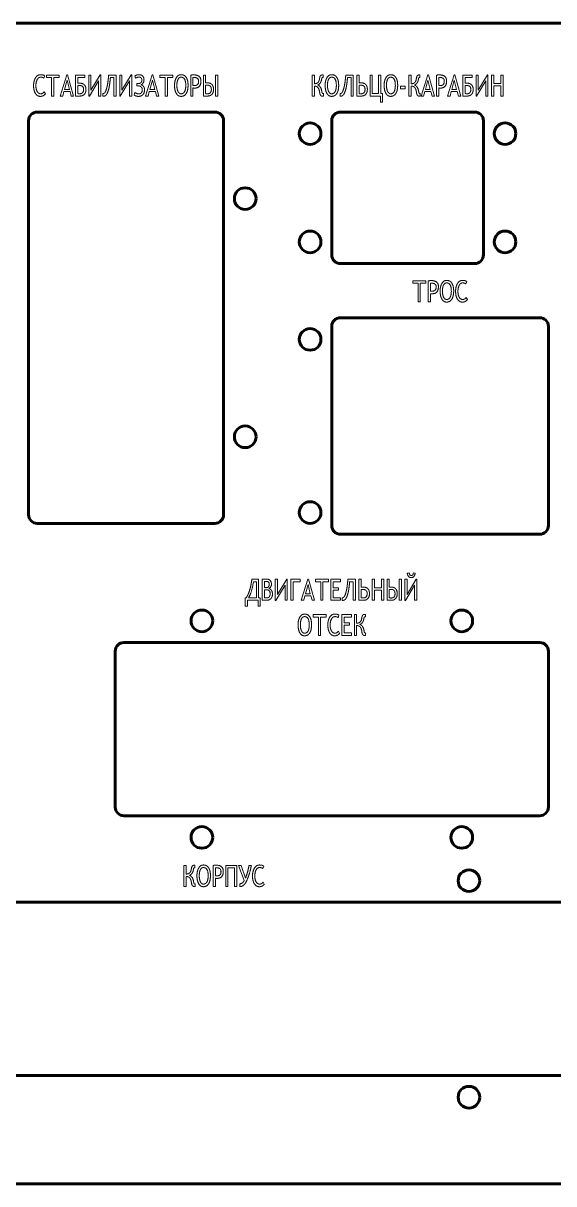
# Model space of a CAD drawing. Header units: millimetres. Extents: x 7 to 590, y 9 to 277.
# Drawn here: x 197.9 to 320.4, y 9.1 to 277.1 of the extents above; entities that cross this region are included whole.
import ezdxf

# ---------------------------------------------------------------- set-up
doc = ezdxf.new("R2010")
doc.units = ezdxf.units.MM
doc.linetypes.add('K5LT32768', pattern=[0])
doc.linetypes.add('K5LT_THIN', pattern=[0])
doc.layers.add('Системный слой', color=7, linetype='Continuous')

msp = doc.modelspace()

# ---------------------------------------------------------------- linework, layer by layer
at = {"layer": 'Системный слой', "color": 150, "linetype": 'K5LT32768', "lineweight": 60, "true_color": 0x0080ff}
for p, q in [((477.39, 277.13), (10.99, 277.13)), ((199.19, 254.63), (199.19, 163.63)), ((242.19, 256.63), (201.19, 256.63)), ((244.19, 163.63), (244.19, 254.63)), ((269.19, 254.63), (269.19, 223.63)), ((302.19, 256.63), (271.19, 256.63)), ((304.19, 223.63), (304.19, 254.63)), ((271.19, 221.63), (302.19, 221.63)), ((317.19, 209.13), (271.19, 209.13)), ((269.19, 207.13), (269.19, 161.13)), ((319.19, 161.13), (319.19, 207.13)), ((201.19, 161.63), (242.19, 161.63)), ((271.19, 159.13), (317.19, 159.13)), ((317.19, 134.13), (221.19, 134.13)), ((219.19, 132.13), (219.19, 96.13)), ((319.19, 96.13), (319.19, 132.13)), ((221.19, 94.13), (317.19, 94.13)), ((472.19, 74.13), (16.19, 74.13)), ((16.19, 34.13), (472.19, 34.13)), ((10.99, 9.13), (477.39, 9.13))]:
    msp.add_line(p, q, dxfattribs=at)
at = {"layer": 'Системный слой', "color": 7, "linetype": 'K5LT_THIN', "lineweight": 18}
for p, q in [((202.74, 264.42), (202.91, 264.99)), ((206.27, 265.16), (203.32, 265.16)), ((203.32, 265.16), (203.32, 264.57)), ((203.32, 264.57), (204.51, 264.57)), ((204.51, 264.57), (204.51, 260.32)), ((205.02, 264.57), (206.27, 264.57)), ((205.02, 260.32), (205.02, 264.57)), ((206.27, 264.57), (206.27, 265.16)), ((208.02, 265.23), (206.5, 260.32)), ((208.07, 263.97), (207.49, 261.83)), ((208.16, 265.23), (208.02, 265.23)), ((208.6, 261.83), (208.07, 263.97)), ((209.57, 260.32), (208.16, 265.23)), ((212.16, 265.16), (210.04, 265.16)), ((210.04, 265.16), (210.04, 260.32)), ((210.55, 263.25), (210.55, 264.59)), ((210.55, 264.59), (212.16, 264.59)), ((210.55, 262.71), (210.55, 260.88)), ((212.16, 264.59), (212.16, 265.16)), ((213.08, 265.16), (213.08, 260.25)), ((213.59, 265.16), (213.08, 265.16)), ((213.22, 260.25), (215.33, 263.8)), ((215.71, 265.23), (213.59, 261.69)), ((213.59, 261.69), (213.59, 265.16)), ((215.33, 263.8), (215.33, 260.32)), ((215.84, 265.23), (215.71, 265.23)), ((215.84, 260.32), (215.84, 265.23)), ((219.41, 265.16), (217.68, 265.16)), ((218.07, 264.58), (218.9, 264.58)), ((218.9, 264.58), (218.9, 260.32)), ((219.41, 260.32), (219.41, 265.16)), ((220.22, 265.16), (220.22, 260.25)), ((220.74, 265.16), (220.22, 265.16)), ((220.36, 260.25), (222.47, 263.8)), ((222.85, 265.23), (220.74, 261.69)), ((220.74, 261.69), (220.74, 265.16)), ((222.47, 263.8), (222.47, 260.32)), ((222.99, 265.23), (222.85, 265.23)), ((222.99, 260.32), (222.99, 265.23)), ((223.68, 264.95), (223.84, 264.41)), ((224.18, 263.2), (224.18, 262.65)), ((227.73, 265.23), (226.21, 260.32)), ((227.78, 263.97), (227.2, 261.83)), ((227.87, 265.23), (227.73, 265.23)), ((228.31, 261.83), (227.78, 263.97)), ((229.29, 260.32), (227.87, 265.23)), ((232.47, 265.16), (229.51, 265.16)), ((229.51, 265.16), (229.51, 264.57)), ((229.51, 264.57), (230.7, 264.57)), ((230.7, 264.57), (230.7, 260.32)), ((231.22, 260.32), (231.22, 264.57)), ((231.22, 264.57), (232.47, 264.57)), ((232.47, 264.57), (232.47, 265.16)), ((236.63, 265.16), (236.63, 260.32)), ((237.14, 264.57), (237.14, 262.78)), ((237.14, 262.78), (237.48, 262.74)), ((240.04, 265.16), (239.54, 265.16)), ((239.54, 265.16), (239.54, 260.32)), ((240.04, 263.33), (240.04, 265.16)), ((240.04, 262.79), (240.04, 260.88)), ((242.37, 265.16), (242.37, 260.32)), ((242.88, 265.16), (242.37, 265.16)), ((242.88, 260.32), (242.88, 265.16)), ((265.17, 265.16), (264.65, 265.16)), ((264.65, 265.16), (264.65, 260.32)), ((265.17, 263.16), (265.17, 265.16)), ((265.21, 263.16), (265.17, 263.16)), ((267.19, 264.61), (267.19, 265.18)), ((274.16, 265.16), (272.42, 265.16)), ((272.81, 264.58), (273.65, 264.58)), ((273.65, 264.58), (273.65, 260.32)), ((274.16, 260.32), (274.16, 265.16)), ((274.97, 265.16), (274.97, 260.32)), ((275.48, 265.16), (274.97, 265.16)), ((275.48, 263.32), (275.48, 265.16)), ((275.48, 262.78), (275.48, 260.88)), ((278.01, 265.16), (278.01, 260.32)), ((278.53, 265.16), (278.01, 265.16)), ((278.53, 260.91), (278.53, 265.16)), ((280.01, 265.16), (280.01, 260.91)), ((280.52, 265.16), (280.01, 265.16)), ((280.52, 260.91), (280.52, 265.16)), ((287.52, 265.16), (287.01, 265.16)), ((287.01, 265.16), (287.01, 260.32)), ((287.52, 263.16), (287.52, 265.16)), ((287.57, 263.16), (287.52, 263.16)), ((289.55, 264.61), (289.55, 265.18)), ((291.34, 265.23), (289.82, 260.32)), ((291.39, 263.97), (290.81, 261.83)), ((291.48, 265.23), (291.34, 265.23)), ((291.92, 261.83), (291.39, 263.97)), ((292.9, 260.32), (291.48, 265.23)), ((293.36, 265.16), (293.36, 260.32)), ((293.87, 264.57), (293.87, 262.78)), ((293.87, 262.78), (294.21, 262.74)), ((297.43, 265.23), (295.91, 260.32)), ((297.48, 263.97), (296.89, 261.83)), ((297.57, 265.23), (297.43, 265.23)), ((298.01, 261.83), (297.48, 263.97)), ((298.98, 260.32), (297.57, 265.23)), ((299.45, 265.16), (299.45, 260.32)), ((301.57, 265.16), (299.45, 265.16)), ((299.96, 263.25), (299.96, 264.59)), ((299.96, 264.59), (301.57, 264.59)), ((299.96, 262.71), (299.96, 260.88)), ((301.57, 264.59), (301.57, 265.16)), ((303, 265.16), (302.49, 265.16)), ((302.49, 265.16), (302.49, 260.25)), ((302.62, 260.25), (304.73, 263.8)), ((305.11, 265.23), (303, 261.69)), ((303, 261.69), (303, 265.16)), ((304.73, 263.8), (304.73, 260.32)), ((305.25, 265.23), (305.11, 265.23)), ((305.25, 260.32), (305.25, 265.23)), ((306.06, 265.16), (306.06, 260.32)), ((306.57, 265.16), (306.06, 265.16)), ((306.57, 263.23), (306.57, 265.16)), ((308.21, 263.23), (306.57, 263.23)), ((306.57, 262.67), (308.21, 262.67)), ((306.57, 260.32), (306.57, 262.67)), ((308.21, 265.16), (308.21, 263.23)), ((308.73, 265.16), (308.21, 265.16)), ((308.21, 262.67), (308.21, 260.32)), ((308.73, 260.32), (308.73, 265.16)), ((203.06, 260.81), (202.78, 261.32)), ((204.51, 260.32), (205.02, 260.32)), ((206.5, 260.32), (207.07, 260.32)), ((207.07, 260.32), (207.35, 261.34)), ((207.35, 261.34), (208.75, 261.34)), ((207.49, 261.83), (208.6, 261.83)), ((208.75, 261.34), (209, 260.32)), ((209, 260.32), (209.57, 260.32)), ((210.04, 260.32), (211.09, 260.32)), ((213.08, 260.25), (213.22, 260.25)), ((215.33, 260.32), (215.84, 260.32)), ((216.35, 260.9), (216.35, 260.27)), ((218.9, 260.32), (219.41, 260.32)), ((220.22, 260.25), (220.36, 260.25)), ((222.47, 260.32), (222.99, 260.32)), ((223.74, 261.16), (223.55, 260.56)), ((226.21, 260.32), (226.78, 260.32)), ((226.78, 260.32), (227.06, 261.34)), ((227.06, 261.34), (228.46, 261.34)), ((227.2, 261.83), (228.31, 261.83)), ((228.46, 261.34), (228.71, 260.32)), ((228.71, 260.32), (229.29, 260.32)), ((230.7, 260.32), (231.22, 260.32)), ((236.63, 260.32), (237.14, 260.32)), ((237.14, 260.32), (237.14, 262.18)), ((239.54, 260.32), (240.57, 260.32)), ((242.37, 260.32), (242.88, 260.32)), ((264.65, 260.32), (265.17, 260.32)), ((265.17, 262.6), (265.19, 262.6)), ((265.17, 260.32), (265.17, 262.6)), ((267.24, 260.3), (267.24, 260.89)), ((271.1, 260.9), (271.1, 260.27)), ((273.65, 260.32), (274.16, 260.32)), ((274.97, 260.32), (276.06, 260.32)), ((278.01, 260.32), (280.47, 260.32)), ((280.01, 260.91), (278.53, 260.91)), ((280.47, 260.32), (280.47, 258.93)), ((280.93, 260.91), (280.52, 260.91)), ((280.93, 258.93), (280.93, 260.91)), ((285.05, 262.57), (285.05, 261.99)), ((286.15, 262.57), (285.05, 262.57)), ((285.05, 261.99), (286.15, 261.99)), ((286.15, 261.99), (286.15, 262.57)), ((287.01, 260.32), (287.52, 260.32)), ((287.52, 262.6), (287.54, 262.6)), ((287.52, 260.32), (287.52, 262.6)), ((289.6, 260.3), (289.6, 260.89)), ((289.82, 260.32), (290.39, 260.32)), ((290.39, 260.32), (290.67, 261.34)), ((290.67, 261.34), (292.07, 261.34)), ((290.81, 261.83), (291.92, 261.83)), ((292.07, 261.34), (292.33, 260.32)), ((292.33, 260.32), (292.9, 260.32)), ((293.36, 260.32), (293.87, 260.32)), ((293.87, 260.32), (293.87, 262.18)), ((295.91, 260.32), (296.48, 260.32)), ((296.48, 260.32), (296.76, 261.34)), ((296.76, 261.34), (298.15, 261.34)), ((296.89, 261.83), (298.01, 261.83)), ((298.15, 261.34), (298.41, 260.32)), ((298.41, 260.32), (298.98, 260.32)), ((299.45, 260.32), (300.5, 260.32)), ((302.49, 260.25), (302.62, 260.25)), ((304.73, 260.32), (305.25, 260.32)), ((306.06, 260.32), (306.57, 260.32)), ((308.21, 260.32), (308.73, 260.32)), ((280.47, 258.93), (280.93, 258.93)), ((287.92, 217.66), (287.92, 217.07)), ((290.88, 217.66), (287.92, 217.66)), ((290.88, 217.07), (290.88, 217.66)), ((291.47, 217.66), (291.47, 212.82)), ((300.17, 216.92), (300.35, 217.49)), ((287.92, 217.07), (289.11, 217.07)), ((289.11, 217.07), (289.11, 212.82)), ((289.63, 217.07), (290.88, 217.07)), ((289.63, 212.82), (289.63, 217.07)), ((291.98, 217.07), (291.98, 215.28)), ((291.98, 215.28), (292.32, 215.24)), ((291.98, 212.82), (291.98, 214.68)), ((289.11, 212.82), (289.63, 212.82)), ((291.47, 212.82), (291.98, 212.82)), ((300.5, 213.31), (300.22, 213.82)), ((287.04, 150.25), (286.61, 150.12)), ((288.44, 150.12), (288.03, 150.25)), ((252.26, 148.72), (250.75, 148.72)), ((251.77, 148.17), (251.1, 148.17)), ((251.77, 144.44), (251.77, 148.17)), ((252.26, 144.44), (252.26, 148.72)), ((253.11, 148.72), (253.11, 143.88)), ((253.62, 148.2), (253.62, 146.81)), ((256.66, 148.72), (256.15, 148.72)), ((256.15, 148.72), (256.15, 143.81)), ((258.77, 148.79), (256.66, 145.25)), ((256.66, 145.25), (256.66, 148.72)), ((258.91, 148.79), (258.77, 148.79)), ((258.91, 143.88), (258.91, 148.79)), ((259.72, 148.72), (259.72, 143.88)), ((261.91, 148.72), (259.72, 148.72)), ((260.24, 143.88), (260.24, 148.13)), ((260.24, 148.13), (261.91, 148.13)), ((261.91, 148.13), (261.91, 148.72)), ((263.66, 148.79), (262.14, 143.88)), ((263.71, 147.53), (263.12, 145.39)), ((263.79, 148.79), (263.66, 148.79)), ((264.23, 145.39), (263.71, 147.53)), ((265.21, 143.88), (263.79, 148.79)), ((265.44, 148.72), (265.44, 148.13)), ((268.39, 148.72), (265.44, 148.72)), ((265.44, 148.13), (266.63, 148.13)), ((266.63, 148.13), (266.63, 143.88)), ((267.14, 148.13), (268.39, 148.13)), ((267.14, 143.88), (267.14, 148.13)), ((268.39, 148.13), (268.39, 148.72)), ((268.98, 148.72), (268.98, 143.88)), ((271.22, 148.72), (268.98, 148.72)), ((269.49, 148.13), (271.22, 148.13)), ((269.49, 146.79), (269.49, 148.13)), ((271.22, 148.13), (271.22, 148.72)), ((274.65, 148.72), (272.91, 148.72)), ((273.31, 148.14), (274.14, 148.14)), ((274.14, 148.14), (274.14, 143.88)), ((274.65, 143.88), (274.65, 148.72)), ((275.98, 148.72), (275.46, 148.72)), ((275.46, 148.72), (275.46, 143.88)), ((275.98, 146.88), (275.98, 148.72)), ((278.51, 148.72), (278.51, 143.88)), ((279.02, 148.72), (278.51, 148.72)), ((279.02, 146.79), (279.02, 148.72)), ((280.66, 148.72), (280.66, 146.79)), ((281.17, 148.72), (280.66, 148.72)), ((281.17, 143.88), (281.17, 148.72)), ((281.95, 148.72), (281.95, 143.88)), ((282.45, 148.72), (281.95, 148.72)), ((282.45, 146.89), (282.45, 148.72)), ((285.28, 148.72), (284.78, 148.72)), ((284.78, 148.72), (284.78, 143.88)), ((285.28, 143.88), (285.28, 148.72)), ((286.56, 148.72), (286.05, 148.72)), ((286.05, 148.72), (286.05, 143.81)), ((288.67, 148.79), (286.56, 145.25)), ((286.56, 145.25), (286.56, 148.72)), ((288.81, 148.79), (288.67, 148.79)), ((288.81, 143.88), (288.81, 148.79)), ((253.62, 146.29), (253.62, 144.44)), ((256.28, 143.81), (258.39, 147.36)), ((258.39, 147.36), (258.39, 143.88)), ((262.71, 143.88), (262.99, 144.9)), ((262.99, 144.9), (264.38, 144.9)), ((263.12, 145.39), (264.23, 145.39)), ((264.38, 144.9), (264.64, 143.88)), ((270.73, 146.79), (269.49, 146.79)), ((269.49, 144.48), (269.49, 146.23)), ((269.49, 146.23), (270.73, 146.23)), ((270.73, 146.23), (270.73, 146.79)), ((275.98, 146.34), (275.98, 144.44)), ((280.66, 146.79), (279.02, 146.79)), ((279.02, 146.23), (280.66, 146.23)), ((279.02, 143.88), (279.02, 146.23)), ((280.66, 146.23), (280.66, 143.88)), ((282.44, 146.35), (282.44, 144.44)), ((286.18, 143.81), (288.29, 147.36)), ((288.29, 147.36), (288.29, 143.88)), ((249.44, 144.44), (249.22, 144.44)), ((249.22, 144.44), (249.22, 142.49)), ((249.22, 142.49), (249.69, 142.49)), ((249.69, 142.49), (249.69, 143.88)), ((249.69, 143.88), (252.2, 143.88)), ((249.98, 144.44), (251.77, 144.44)), ((252.2, 143.88), (252.2, 142.49)), ((252.2, 142.49), (252.66, 142.49)), ((252.66, 144.44), (252.26, 144.44)), ((252.66, 142.49), (252.66, 144.44)), ((253.11, 143.88), (254.18, 143.88)), ((256.15, 143.81), (256.28, 143.81)), ((258.39, 143.88), (258.91, 143.88)), ((259.72, 143.88), (260.24, 143.88)), ((262.14, 143.88), (262.71, 143.88)), ((264.64, 143.88), (265.21, 143.88)), ((266.63, 143.88), (267.14, 143.88)), ((268.98, 143.88), (271.2, 143.88)), ((271.2, 144.48), (269.49, 144.48)), ((271.2, 143.88), (271.2, 144.48)), ((271.59, 144.46), (271.59, 143.83)), ((274.14, 143.88), (274.65, 143.88)), ((275.46, 143.88), (276.55, 143.88)), ((278.51, 143.88), (279.02, 143.88)), ((280.66, 143.88), (281.17, 143.88)), ((281.95, 143.88), (282.98, 143.88)), ((284.78, 143.88), (285.28, 143.88)), ((286.05, 143.81), (286.18, 143.81)), ((288.29, 143.88), (288.81, 143.88)), ((264.91, 140.6), (264.91, 140.01)), ((267.86, 140.6), (264.91, 140.6)), ((264.91, 140.01), (266.1, 140.01)), ((266.1, 140.01), (266.1, 135.76)), ((266.61, 135.76), (266.61, 140.01)), ((266.61, 140.01), (267.86, 140.01)), ((267.86, 140.01), (267.86, 140.6)), ((270.68, 139.86), (270.85, 140.43)), ((271.49, 140.6), (271.49, 135.76)), ((273.74, 140.6), (271.49, 140.6)), ((272.01, 140.01), (273.74, 140.01)), ((272.01, 138.67), (272.01, 140.01)), ((273.74, 140.01), (273.74, 140.6)), ((274.92, 140.6), (274.41, 140.6)), ((274.41, 140.6), (274.41, 135.76)), ((274.92, 138.6), (274.92, 140.6)), ((276.94, 140.05), (276.94, 140.62)), ((271, 136.25), (270.72, 136.76)), ((273.25, 138.67), (272.01, 138.67)), ((272.01, 138.11), (273.25, 138.11)), ((272.01, 136.36), (272.01, 138.11)), ((273.25, 138.11), (273.25, 138.67)), ((274.97, 138.6), (274.92, 138.6)), ((274.92, 138.04), (274.94, 138.04)), ((274.92, 135.76), (274.92, 138.04)), ((266.1, 135.76), (266.61, 135.76)), ((271.49, 135.76), (273.71, 135.76)), ((273.71, 136.36), (272.01, 136.36)), ((273.71, 135.76), (273.71, 136.36)), ((274.41, 135.76), (274.92, 135.76)), ((277, 135.74), (277, 136.33)), ((235.56, 82.66), (235.05, 82.66)), ((235.05, 82.66), (235.05, 77.82)), ((235.56, 80.66), (235.56, 82.66)), ((235.61, 80.66), (235.56, 80.66)), ((237.59, 82.11), (237.59, 82.68)), ((241.8, 82.66), (241.8, 77.82)), ((242.31, 82.07), (242.31, 80.28)), ((247.27, 82.66), (244.71, 82.66)), ((244.71, 82.66), (244.71, 77.82)), ((245.22, 77.82), (245.22, 82.07)), ((245.22, 82.07), (246.76, 82.07)), ((246.76, 82.07), (246.76, 77.82)), ((247.27, 77.82), (247.27, 82.66)), ((248.25, 82.66), (247.67, 82.66)), ((247.67, 82.66), (248.95, 79.18)), ((249.27, 79.71), (248.25, 82.66)), ((250.63, 82.66), (250.07, 82.66)), ((253.28, 81.92), (253.46, 82.49)), ((235.05, 77.82), (235.56, 77.82)), ((235.56, 80.1), (235.58, 80.1)), ((235.56, 77.82), (235.56, 80.1)), ((237.64, 77.8), (237.64, 78.39)), ((241.8, 77.82), (242.31, 77.82)), ((242.31, 80.28), (242.65, 80.24)), ((242.31, 77.82), (242.31, 79.68)), ((244.71, 77.82), (245.22, 77.82)), ((246.76, 77.82), (247.27, 77.82)), ((247.97, 78.42), (247.97, 77.77)), ((253.61, 78.31), (253.32, 78.82))]:
    msp.add_line(p, q, dxfattribs=at)
at = {"layer": 'Системный слой', "color": 150, "linetype": 'K5LT32768', "lineweight": 60, "true_color": 0x0080ff}
for centre in [(264.19, 251.63), (309.19, 251.63), (249.19, 236.63), (264.19, 226.63), (309.19, 226.63), (264.19, 204.13), (249.19, 181.63), (264.19, 164.13), (239.19, 139.13), (299.19, 139.13), (239.19, 89.13), (299.19, 89.13), (300.86, 79.13), (300.86, 29.13)]:
    msp.add_circle(centre, 2.5, dxfattribs=at)
for centre, start, end in [((201.19, 254.63), 90, 180), ((242.19, 254.63), 0, 90), ((271.19, 254.63), 90, 180), ((302.19, 254.63), 0, 90), ((271.19, 223.63), 180, 270), ((302.19, 223.63), 270, 0), ((271.19, 207.13), 90, 180), ((317.19, 207.13), 0, 90), ((201.19, 163.63), 180, 270), ((242.19, 163.63), 270, 0), ((271.19, 161.13), 180, 270), ((317.19, 161.13), 270, 0), ((221.19, 132.13), 90, 180), ((317.19, 132.13), 0, 90), ((221.19, 96.13), 180, 270), ((317.19, 96.13), 270, 0)]:
    msp.add_arc(centre, 2, start, end, dxfattribs=at)
at = {"layer": 'Системный слой', "color": 7, "linetype": 'K5LT_THIN', "lineweight": 18}
for points in [[(200.78, 264.52), (200.33, 263.78), (200.33, 262.73)], [(200.33, 262.73), (200.33, 261.62), (200.75, 260.93)], [(201.95, 265.25), (201.22, 265.25), (200.78, 264.52)], [(200.87, 262.69), (200.87, 263.52), (201.16, 264.09)], [(201.17, 261.37), (200.87, 261.9), (200.87, 262.69)], [(201.16, 264.09), (201.45, 264.66), (201.97, 264.66)], [(202.91, 264.99), (202.55, 265.25), (201.95, 265.25)], [(201.97, 264.66), (202.49, 264.66), (202.74, 264.42)], [(211.04, 263.28), (210.84, 263.28), (210.55, 263.25)], [(211.01, 262.74), (210.78, 262.74), (210.55, 262.71)], [(211.88, 261.84), (211.88, 262.74), (211.01, 262.74)], [(212.06, 262.9), (211.7, 263.28), (211.04, 263.28)], [(212.42, 261.82), (212.42, 262.53), (212.06, 262.9)], [(217.49, 263.52), (217.39, 262.77), (217.22, 262.17)], [(217.68, 265.16), (217.59, 264.27), (217.49, 263.52)], [(217.54, 261.46), (217.74, 262.01), (217.86, 262.82)], [(217.86, 262.82), (217.99, 263.63), (218.07, 264.58)], [(224.69, 265.25), (224.15, 265.25), (223.68, 264.95)], [(223.84, 264.41), (224.28, 264.71), (224.67, 264.71)], [(224.55, 263.19), (224.39, 263.19), (224.18, 263.2)], [(224.18, 262.65), (224.37, 262.67), (224.5, 262.67)], [(224.5, 262.67), (224.94, 262.67), (225.18, 262.41)], [(225.13, 263.41), (224.91, 263.19), (224.55, 263.19)], [(224.67, 264.71), (224.97, 264.71), (225.15, 264.52)], [(225.53, 264.93), (225.23, 265.25), (224.69, 265.25)], [(225.34, 264.01), (225.34, 263.63), (225.13, 263.41)], [(225.15, 264.52), (225.34, 264.34), (225.34, 264.01)], [(225.18, 262.94), (225.47, 263.06), (225.65, 263.36)], [(225.75, 262.5), (225.55, 262.81), (225.18, 262.94)], [(225.83, 264), (225.83, 264.6), (225.53, 264.93)], [(225.65, 263.36), (225.83, 263.66), (225.83, 264)], [(233.29, 264.55), (232.88, 263.84), (232.88, 262.78)], [(232.88, 262.78), (232.88, 261.67), (233.27, 260.95)], [(234.39, 265.25), (233.7, 265.25), (233.29, 264.55)], [(233.67, 264.17), (233.42, 263.67), (233.42, 262.78)], [(233.42, 262.78), (233.42, 261.94), (233.67, 261.39)], [(234.39, 264.66), (233.92, 264.66), (233.67, 264.17)], [(235.59, 264.59), (235.18, 265.25), (234.39, 265.25)], [(235.47, 262.78), (235.47, 264.66), (234.39, 264.66)], [(235.19, 261.34), (235.47, 261.85), (235.47, 262.78)], [(236, 262.78), (236, 263.94), (235.59, 264.59)], [(235.59, 260.92), (236, 261.6), (236, 262.78)], [(237.33, 265.2), (237.11, 265.2), (236.63, 265.16)], [(237.42, 264.6), (237.29, 264.6), (237.14, 264.57)], [(238.97, 263.79), (238.97, 265.2), (237.33, 265.2)], [(238.44, 263.71), (238.44, 264.6), (237.42, 264.6)], [(237.48, 262.74), (238.44, 262.74), (238.44, 263.71)], [(237.52, 262.16), (238.97, 262.16), (238.97, 263.79)], [(240.52, 263.36), (240.32, 263.36), (240.04, 263.33)], [(240.5, 262.83), (240.26, 262.83), (240.04, 262.79)], [(241.15, 262.58), (240.92, 262.83), (240.5, 262.83)], [(241.53, 262.97), (241.17, 263.36), (240.52, 263.36)], [(241.89, 261.86), (241.89, 262.58), (241.53, 262.97)], [(265.98, 263.44), (265.69, 263.16), (265.21, 263.16)], [(265.94, 262.88), (266.3, 263.01), (266.53, 263.35)], [(266.88, 261.39), (266.72, 262.53), (265.94, 262.88)], [(266.35, 264.28), (266.28, 263.73), (265.98, 263.44)], [(266.56, 264.98), (266.41, 264.76), (266.35, 264.28)], [(266.53, 263.35), (266.76, 263.69), (266.83, 264.15)], [(267.01, 265.19), (266.7, 265.19), (266.56, 264.98)], [(266.83, 264.15), (266.88, 264.44), (266.93, 264.53)], [(266.93, 264.53), (266.99, 264.61), (267.08, 264.61)], [(267.19, 265.18), (267.11, 265.19), (267.01, 265.19)], [(267.08, 264.61), (267.17, 264.61), (267.19, 264.61)], [(268.06, 264.55), (267.65, 263.84), (267.65, 262.78)], [(267.65, 262.78), (267.65, 261.67), (268.05, 260.95)], [(269.16, 265.25), (268.47, 265.25), (268.06, 264.55)], [(268.44, 264.17), (268.19, 263.67), (268.19, 262.78)], [(268.19, 262.78), (268.19, 261.94), (268.44, 261.39)], [(269.16, 264.66), (268.69, 264.66), (268.44, 264.17)], [(270.36, 264.59), (269.95, 265.25), (269.16, 265.25)], [(270.24, 262.78), (270.24, 264.66), (269.16, 264.66)], [(269.96, 261.34), (270.24, 261.85), (270.24, 262.78)], [(270.78, 262.78), (270.78, 263.94), (270.36, 264.59)], [(270.36, 260.92), (270.78, 261.6), (270.78, 262.78)], [(272.24, 263.52), (272.14, 262.77), (271.97, 262.17)], [(272.42, 265.16), (272.34, 264.27), (272.24, 263.52)], [(272.29, 261.46), (272.49, 262.01), (272.61, 262.82)], [(272.61, 262.82), (272.74, 263.63), (272.81, 264.58)], [(276.02, 263.36), (275.77, 263.36), (275.48, 263.32)], [(275.98, 262.81), (275.72, 262.81), (275.48, 262.78)], [(276.63, 262.57), (276.41, 262.81), (275.98, 262.81)], [(277.04, 262.97), (276.67, 263.36), (276.02, 263.36)], [(277.4, 261.86), (277.4, 262.58), (277.04, 262.97)], [(281.68, 264.55), (281.27, 263.84), (281.27, 262.78)], [(281.27, 262.78), (281.27, 261.67), (281.67, 260.95)], [(282.79, 265.25), (282.09, 265.25), (281.68, 264.55)], [(282.07, 264.17), (281.82, 263.67), (281.82, 262.78)], [(281.82, 262.78), (281.82, 261.94), (282.07, 261.39)], [(282.79, 264.66), (282.32, 264.66), (282.07, 264.17)], [(283.99, 264.59), (283.57, 265.25), (282.79, 265.25)], [(283.86, 262.78), (283.86, 264.66), (282.79, 264.66)], [(283.59, 261.34), (283.86, 261.85), (283.86, 262.78)], [(284.4, 262.78), (284.4, 263.94), (283.99, 264.59)], [(283.99, 260.92), (284.4, 261.6), (284.4, 262.78)], [(288.34, 263.44), (288.05, 263.16), (287.57, 263.16)], [(288.3, 262.88), (288.65, 263.01), (288.89, 263.35)], [(289.24, 261.39), (289.07, 262.53), (288.3, 262.88)], [(288.7, 264.28), (288.63, 263.73), (288.34, 263.44)], [(288.91, 264.98), (288.77, 264.76), (288.7, 264.28)], [(288.89, 263.35), (289.12, 263.69), (289.19, 264.15)], [(289.37, 265.19), (289.06, 265.19), (288.91, 264.98)], [(289.19, 264.15), (289.24, 264.44), (289.29, 264.53)], [(289.29, 264.53), (289.34, 264.61), (289.44, 264.61)], [(289.55, 265.18), (289.47, 265.19), (289.37, 265.19)], [(289.44, 264.61), (289.53, 264.61), (289.55, 264.61)], [(294.06, 265.2), (293.84, 265.2), (293.36, 265.16)], [(294.15, 264.6), (294.02, 264.6), (293.87, 264.57)], [(295.7, 263.79), (295.7, 265.2), (294.06, 265.2)], [(295.17, 263.71), (295.17, 264.6), (294.15, 264.6)], [(294.21, 262.74), (295.17, 262.74), (295.17, 263.71)], [(294.25, 262.16), (295.7, 262.16), (295.7, 263.79)], [(300.45, 263.28), (300.25, 263.28), (299.96, 263.25)], [(300.41, 262.74), (300.19, 262.74), (299.96, 262.71)], [(301.29, 261.84), (301.29, 262.74), (300.41, 262.74)], [(301.47, 262.9), (301.11, 263.28), (300.45, 263.28)], [(301.83, 261.82), (301.83, 262.53), (301.47, 262.9)], [(200.75, 260.93), (201.17, 260.24), (201.91, 260.24)], [(201.97, 260.84), (201.46, 260.84), (201.17, 261.37)], [(201.91, 260.24), (202.61, 260.24), (203.06, 260.81)], [(202.78, 261.32), (202.49, 260.84), (201.97, 260.84)], [(210.55, 260.88), (210.9, 260.85), (210.98, 260.85)], [(210.98, 260.85), (211.88, 260.85), (211.88, 261.84)], [(211.09, 260.32), (211.69, 260.32), (212.06, 260.72)], [(212.06, 260.72), (212.42, 261.11), (212.42, 261.82)], [(216.65, 260.98), (216.52, 260.9), (216.35, 260.9)], [(216.35, 260.27), (216.64, 260.27), (216.83, 260.36)], [(216.92, 261.31), (216.78, 261.06), (216.65, 260.98)], [(216.83, 260.36), (217.01, 260.44), (217.18, 260.67)], [(217.22, 262.17), (217.06, 261.56), (216.92, 261.31)], [(217.18, 260.67), (217.35, 260.91), (217.54, 261.46)], [(223.55, 260.56), (223.93, 260.24), (224.58, 260.24)], [(224.62, 260.81), (224.14, 260.81), (223.74, 261.16)], [(224.58, 260.24), (225.21, 260.24), (225.58, 260.64)], [(225.21, 261.05), (225, 260.81), (224.62, 260.81)], [(225.18, 262.41), (225.43, 262.16), (225.43, 261.71)], [(225.43, 261.71), (225.43, 261.3), (225.21, 261.05)], [(225.58, 260.64), (225.95, 261.04), (225.95, 261.74)], [(225.95, 261.74), (225.95, 262.18), (225.75, 262.5)], [(233.27, 260.95), (233.67, 260.24), (234.39, 260.24)], [(233.67, 261.39), (233.92, 260.84), (234.39, 260.84)], [(234.39, 260.84), (234.92, 260.84), (235.19, 261.34)], [(234.39, 260.24), (235.17, 260.24), (235.59, 260.92)], [(237.14, 262.18), (237.4, 262.16), (237.52, 262.16)], [(240.04, 260.88), (240.26, 260.84), (240.47, 260.84)], [(240.47, 260.84), (241.38, 260.84), (241.38, 261.87)], [(240.57, 260.32), (241.16, 260.32), (241.53, 260.73)], [(241.38, 261.87), (241.38, 262.33), (241.15, 262.58)], [(241.53, 260.73), (241.89, 261.14), (241.89, 261.86)], [(265.19, 262.6), (265.7, 262.6), (265.99, 262.27)], [(265.99, 262.27), (266.28, 261.94), (266.37, 261.23)], [(266.37, 261.23), (266.44, 260.71), (266.59, 260.5)], [(266.59, 260.5), (266.73, 260.29), (267.05, 260.29)], [(266.99, 260.97), (266.93, 261.06), (266.88, 261.39)], [(267.13, 260.88), (267.05, 260.88), (266.99, 260.97)], [(267.05, 260.29), (267.21, 260.29), (267.24, 260.3)], [(267.24, 260.89), (267.19, 260.88), (267.13, 260.88)], [(268.05, 260.95), (268.44, 260.24), (269.16, 260.24)], [(268.44, 261.39), (268.69, 260.84), (269.16, 260.84)], [(269.16, 260.84), (269.69, 260.84), (269.96, 261.34)], [(269.16, 260.24), (269.94, 260.24), (270.36, 260.92)], [(271.4, 260.98), (271.27, 260.9), (271.1, 260.9)], [(271.1, 260.27), (271.38, 260.27), (271.57, 260.36)], [(271.67, 261.31), (271.53, 261.06), (271.4, 260.98)], [(271.57, 260.36), (271.76, 260.44), (271.93, 260.67)], [(271.97, 262.17), (271.81, 261.56), (271.67, 261.31)], [(271.93, 260.67), (272.1, 260.91), (272.29, 261.46)], [(275.48, 260.88), (275.7, 260.85), (275.95, 260.85)], [(275.95, 260.85), (276.86, 260.85), (276.86, 261.87)], [(276.06, 260.32), (276.66, 260.32), (277.03, 260.73)], [(276.86, 261.87), (276.86, 262.33), (276.63, 262.57)], [(277.03, 260.73), (277.4, 261.14), (277.4, 261.86)], [(281.67, 260.95), (282.07, 260.24), (282.79, 260.24)], [(282.07, 261.39), (282.32, 260.84), (282.79, 260.84)], [(282.79, 260.84), (283.32, 260.84), (283.59, 261.34)], [(282.79, 260.24), (283.57, 260.24), (283.99, 260.92)], [(287.54, 262.6), (288.06, 262.6), (288.35, 262.27)], [(288.35, 262.27), (288.63, 261.94), (288.73, 261.23)], [(288.73, 261.23), (288.79, 260.71), (288.94, 260.5)], [(288.94, 260.5), (289.09, 260.29), (289.41, 260.29)], [(289.35, 260.97), (289.29, 261.06), (289.24, 261.39)], [(289.49, 260.88), (289.4, 260.88), (289.35, 260.97)], [(289.41, 260.29), (289.56, 260.29), (289.6, 260.3)], [(289.6, 260.89), (289.55, 260.88), (289.49, 260.88)], [(293.87, 262.18), (294.13, 262.16), (294.25, 262.16)], [(299.96, 260.88), (300.31, 260.85), (300.39, 260.85)], [(300.39, 260.85), (301.29, 260.85), (301.29, 261.84)], [(300.5, 260.32), (301.1, 260.32), (301.47, 260.72)], [(301.47, 260.72), (301.83, 261.11), (301.83, 261.82)], [(292.17, 217.7), (291.95, 217.7), (291.47, 217.66)], [(292.26, 217.1), (292.13, 217.1), (291.98, 217.07)], [(293.81, 216.29), (293.81, 217.7), (292.17, 217.7)], [(293.28, 216.21), (293.28, 217.1), (292.26, 217.1)], [(295.71, 217.75), (295.02, 217.75), (294.61, 217.05)], [(295.71, 217.16), (295.24, 217.16), (294.99, 216.67)], [(296.91, 217.09), (296.5, 217.75), (295.71, 217.75)], [(296.79, 215.28), (296.79, 217.16), (295.71, 217.16)], [(297.33, 215.28), (297.33, 216.44), (296.91, 217.09)], [(299.39, 217.75), (298.65, 217.75), (298.21, 217.02)], [(298.6, 216.59), (298.89, 217.16), (299.4, 217.16)], [(300.35, 217.49), (299.99, 217.75), (299.39, 217.75)], [(299.4, 217.16), (299.93, 217.16), (300.17, 216.92)], [(291.98, 214.68), (292.24, 214.66), (292.36, 214.66)], [(292.32, 215.24), (293.28, 215.24), (293.28, 216.21)], [(292.36, 214.66), (293.81, 214.66), (293.81, 216.29)], [(294.61, 217.05), (294.2, 216.34), (294.2, 215.28)], [(294.2, 215.28), (294.2, 214.17), (294.6, 213.45)], [(294.99, 216.67), (294.74, 216.17), (294.74, 215.28)], [(294.74, 215.28), (294.74, 214.44), (294.99, 213.89)], [(296.51, 213.84), (296.79, 214.35), (296.79, 215.28)], [(296.91, 213.42), (297.33, 214.1), (297.33, 215.28)], [(298.21, 217.02), (297.77, 216.28), (297.77, 215.23)], [(297.77, 215.23), (297.77, 214.12), (298.19, 213.43)], [(298.31, 215.19), (298.31, 216.02), (298.6, 216.59)], [(298.6, 213.87), (298.31, 214.4), (298.31, 215.19)], [(294.6, 213.45), (294.99, 212.74), (295.71, 212.74)], [(294.99, 213.89), (295.24, 213.34), (295.71, 213.34)], [(295.71, 213.34), (296.24, 213.34), (296.51, 213.84)], [(295.71, 212.74), (296.49, 212.74), (296.91, 213.42)], [(298.19, 213.43), (298.61, 212.74), (299.35, 212.74)], [(299.41, 213.34), (298.9, 213.34), (298.6, 213.87)], [(299.35, 212.74), (300.05, 212.74), (300.5, 213.31)], [(300.22, 213.82), (299.93, 213.34), (299.41, 213.34)], [(286.61, 150.12), (286.78, 149.11), (287.53, 149.11)], [(287.53, 149.58), (287.14, 149.58), (287.04, 150.25)], [(288.03, 150.25), (287.96, 149.58), (287.53, 149.58)], [(287.53, 149.11), (288.27, 149.11), (288.44, 150.12)], [(251.1, 148.17), (250.76, 145.84), (249.98, 144.44)], [(250.75, 148.72), (250.56, 147.58), (250.42, 146.95)], [(254.09, 148.77), (253.74, 148.77), (253.11, 148.72)], [(254.08, 148.22), (253.89, 148.22), (253.62, 148.2)], [(254.02, 146.79), (254.75, 146.79), (254.75, 147.55)], [(254.75, 147.55), (254.75, 148.22), (254.08, 148.22)], [(254.95, 148.47), (254.64, 148.77), (254.09, 148.77)], [(255.26, 147.57), (255.26, 148.16), (254.95, 148.47)], [(255.06, 146.96), (255.26, 147.24), (255.26, 147.57)], [(272.91, 148.72), (272.83, 147.83), (272.73, 147.08)], [(273.1, 146.38), (273.23, 147.19), (273.31, 148.14)], [(250.04, 145.68), (249.81, 145.05), (249.44, 144.44)], [(250.42, 146.95), (250.28, 146.32), (250.04, 145.68)], [(253.62, 146.81), (253.78, 146.79), (254.02, 146.79)], [(254.1, 146.31), (254.08, 146.31), (253.62, 146.29)], [(254.73, 146.09), (254.51, 146.31), (254.1, 146.31)], [(254.63, 146.61), (254.87, 146.68), (255.06, 146.96)], [(255.49, 145.28), (255.49, 146.36), (254.63, 146.61)], [(254.72, 144.64), (254.95, 144.86), (254.95, 145.39)], [(254.95, 145.39), (254.95, 145.88), (254.73, 146.09)], [(255.13, 144.26), (255.49, 144.64), (255.49, 145.28)], [(272.16, 144.87), (272.02, 144.62), (271.89, 144.54)], [(272.46, 145.73), (272.3, 145.12), (272.16, 144.87)], [(272.42, 144.23), (272.59, 144.47), (272.78, 145.02)], [(272.73, 147.08), (272.63, 146.33), (272.46, 145.73)], [(272.78, 145.02), (272.98, 145.57), (273.1, 146.38)], [(276.51, 146.92), (276.27, 146.92), (275.98, 146.88)], [(276.48, 146.37), (276.21, 146.37), (275.98, 146.34)], [(276.44, 144.41), (277.35, 144.41), (277.35, 145.43)], [(277.12, 146.13), (276.9, 146.37), (276.48, 146.37)], [(277.53, 146.53), (277.17, 146.92), (276.51, 146.92)], [(277.35, 145.43), (277.35, 145.89), (277.12, 146.13)], [(277.52, 144.29), (277.89, 144.7), (277.89, 145.42)], [(277.89, 145.42), (277.89, 146.14), (277.53, 146.53)], [(282.9, 146.39), (282.67, 146.39), (282.44, 146.35)], [(282.93, 146.92), (282.73, 146.92), (282.45, 146.89)], [(282.87, 144.4), (283.79, 144.4), (283.79, 145.43)], [(283.56, 146.14), (283.33, 146.39), (282.9, 146.39)], [(283.94, 146.53), (283.58, 146.92), (282.93, 146.92)], [(283.79, 145.43), (283.79, 145.89), (283.56, 146.14)], [(283.93, 144.29), (284.3, 144.7), (284.3, 145.42)], [(284.3, 145.42), (284.3, 146.14), (283.94, 146.53)], [(253.62, 144.44), (253.91, 144.41), (254.02, 144.41)], [(254.02, 144.41), (254.49, 144.41), (254.72, 144.64)], [(254.18, 143.88), (254.76, 143.88), (255.13, 144.26)], [(271.89, 144.54), (271.76, 144.46), (271.59, 144.46)], [(271.59, 143.83), (271.88, 143.83), (272.06, 143.92)], [(272.06, 143.92), (272.25, 144), (272.42, 144.23)], [(275.98, 144.44), (276.19, 144.41), (276.44, 144.41)], [(276.55, 143.88), (277.15, 143.88), (277.52, 144.29)], [(282.44, 144.44), (282.67, 144.4), (282.87, 144.4)], [(282.98, 143.88), (283.57, 143.88), (283.93, 144.29)], [(261.8, 139.99), (261.39, 139.28), (261.39, 138.22)], [(262.91, 140.69), (262.21, 140.69), (261.8, 139.99)], [(262.19, 139.61), (261.93, 139.11), (261.93, 138.22)], [(262.91, 140.1), (262.44, 140.1), (262.19, 139.61)], [(264.11, 140.03), (263.69, 140.69), (262.91, 140.69)], [(263.98, 138.22), (263.98, 140.1), (262.91, 140.1)], [(264.52, 138.22), (264.52, 139.38), (264.11, 140.03)], [(268.71, 139.96), (268.27, 139.22), (268.27, 138.17)], [(269.89, 140.69), (269.16, 140.69), (268.71, 139.96)], [(268.81, 138.13), (268.81, 138.96), (269.1, 139.53)], [(269.1, 139.53), (269.39, 140.1), (269.91, 140.1)], [(270.85, 140.43), (270.49, 140.69), (269.89, 140.69)], [(269.91, 140.1), (270.43, 140.1), (270.68, 139.86)], [(276.1, 139.72), (276.03, 139.17), (275.74, 138.88)], [(276.31, 140.42), (276.16, 140.2), (276.1, 139.72)], [(276.28, 138.79), (276.51, 139.13), (276.59, 139.59)], [(276.76, 140.63), (276.45, 140.63), (276.31, 140.42)], [(276.59, 139.59), (276.63, 139.88), (276.69, 139.97)], [(276.69, 139.97), (276.74, 140.05), (276.84, 140.05)], [(276.94, 140.62), (276.86, 140.63), (276.76, 140.63)], [(276.84, 140.05), (276.92, 140.05), (276.94, 140.05)], [(261.39, 138.22), (261.39, 137.11), (261.79, 136.39)], [(261.93, 138.22), (261.93, 137.38), (262.19, 136.83)], [(262.19, 136.83), (262.44, 136.28), (262.91, 136.28)], [(262.91, 136.28), (263.43, 136.28), (263.71, 136.78)], [(263.71, 136.78), (263.98, 137.29), (263.98, 138.22)], [(264.1, 136.36), (264.52, 137.04), (264.52, 138.22)], [(268.27, 138.17), (268.27, 137.06), (268.69, 136.37)], [(269.11, 136.81), (268.81, 137.34), (268.81, 138.13)], [(269.91, 136.28), (269.4, 136.28), (269.11, 136.81)], [(270.72, 136.76), (270.43, 136.28), (269.91, 136.28)], [(274.94, 138.04), (275.45, 138.04), (275.74, 137.71)], [(275.74, 138.88), (275.45, 138.6), (274.97, 138.6)], [(275.69, 138.32), (276.05, 138.45), (276.28, 138.79)], [(276.64, 136.83), (276.47, 137.97), (275.69, 138.32)], [(275.74, 137.71), (276.03, 137.38), (276.12, 136.67)], [(276.74, 136.41), (276.68, 136.5), (276.64, 136.83)], [(261.79, 136.39), (262.19, 135.68), (262.91, 135.68)], [(262.91, 135.68), (263.69, 135.68), (264.1, 136.36)], [(268.69, 136.37), (269.11, 135.68), (269.85, 135.68)], [(269.85, 135.68), (270.55, 135.68), (271, 136.25)], [(276.12, 136.67), (276.19, 136.15), (276.34, 135.94)], [(276.34, 135.94), (276.49, 135.73), (276.81, 135.73)], [(276.89, 136.32), (276.8, 136.32), (276.74, 136.41)], [(276.81, 135.73), (276.96, 135.73), (277, 135.74)], [(277, 136.33), (276.94, 136.32), (276.89, 136.32)], [(236.38, 80.94), (236.09, 80.66), (235.61, 80.66)], [(236.34, 80.38), (236.69, 80.51), (236.93, 80.85)], [(236.75, 81.78), (236.67, 81.23), (236.38, 80.94)], [(236.95, 82.48), (236.81, 82.26), (236.75, 81.78)], [(236.93, 80.85), (237.16, 81.19), (237.23, 81.65)], [(237.41, 82.69), (237.1, 82.69), (236.95, 82.48)], [(237.23, 81.65), (237.28, 81.94), (237.33, 82.03)], [(237.33, 82.03), (237.38, 82.11), (237.48, 82.11)], [(237.59, 82.68), (237.51, 82.69), (237.41, 82.69)], [(237.48, 82.11), (237.57, 82.11), (237.59, 82.11)], [(238.46, 82.05), (238.05, 81.34), (238.05, 80.28)], [(239.56, 82.75), (238.86, 82.75), (238.46, 82.05)], [(238.84, 81.67), (238.59, 81.17), (238.59, 80.28)], [(239.56, 82.16), (239.09, 82.16), (238.84, 81.67)], [(240.76, 82.09), (240.35, 82.75), (239.56, 82.75)], [(240.64, 80.28), (240.64, 82.16), (239.56, 82.16)], [(241.17, 80.28), (241.17, 81.44), (240.76, 82.09)], [(242.5, 82.7), (242.28, 82.7), (241.8, 82.66)], [(242.59, 82.1), (242.46, 82.1), (242.31, 82.07)], [(244.14, 81.29), (244.14, 82.7), (242.5, 82.7)], [(243.61, 81.21), (243.61, 82.1), (242.59, 82.1)], [(242.65, 80.24), (243.61, 80.24), (243.61, 81.21)], [(242.69, 79.66), (244.14, 79.66), (244.14, 81.29)], [(250.07, 82.66), (249.8, 81.09), (249.27, 79.71)], [(249.86, 79.89), (250.3, 81.05), (250.63, 82.66)], [(251.32, 82.02), (250.88, 81.28), (250.88, 80.23)], [(252.5, 82.75), (251.76, 82.75), (251.32, 82.02)], [(251.42, 80.19), (251.42, 81.02), (251.71, 81.59)], [(251.71, 81.59), (252, 82.16), (252.51, 82.16)], [(253.46, 82.49), (253.1, 82.75), (252.5, 82.75)], [(252.51, 82.16), (253.04, 82.16), (253.28, 81.92)], [(235.58, 80.1), (236.1, 80.1), (236.39, 79.77)], [(237.28, 78.89), (237.12, 80.03), (236.34, 80.38)], [(236.39, 79.77), (236.67, 79.44), (236.77, 78.73)], [(236.77, 78.73), (236.84, 78.21), (236.98, 78)], [(236.98, 78), (237.13, 77.79), (237.45, 77.79)], [(237.39, 78.47), (237.33, 78.56), (237.28, 78.89)], [(237.53, 78.38), (237.45, 78.38), (237.39, 78.47)], [(237.45, 77.79), (237.6, 77.79), (237.64, 77.8)], [(237.64, 78.39), (237.59, 78.38), (237.53, 78.38)], [(238.05, 80.28), (238.05, 79.17), (238.44, 78.45)], [(238.44, 78.45), (238.84, 77.74), (239.56, 77.74)], [(238.59, 80.28), (238.59, 79.44), (238.84, 78.89)], [(238.84, 78.89), (239.09, 78.34), (239.56, 78.34)], [(239.56, 78.34), (240.09, 78.34), (240.36, 78.84)], [(239.56, 77.74), (240.34, 77.74), (240.76, 78.42)], [(240.36, 78.84), (240.64, 79.35), (240.64, 80.28)], [(240.76, 78.42), (241.17, 79.1), (241.17, 80.28)], [(242.31, 79.68), (242.57, 79.66), (242.69, 79.66)], [(248.95, 79.18), (248.59, 78.42), (247.97, 78.42)], [(247.97, 77.77), (248.56, 77.77), (248.99, 78.25)], [(248.99, 78.25), (249.42, 78.72), (249.86, 79.89)], [(250.88, 80.23), (250.88, 79.12), (251.3, 78.43)], [(251.3, 78.43), (251.72, 77.74), (252.46, 77.74)], [(251.71, 78.87), (251.42, 79.4), (251.42, 80.19)], [(252.52, 78.34), (252, 78.34), (251.71, 78.87)], [(252.46, 77.74), (253.16, 77.74), (253.61, 78.31)], [(253.32, 78.82), (253.04, 78.34), (252.52, 78.34)]]:
    msp.add_open_spline(points, degree=2, dxfattribs=at)

doc.saveas('drawing.dxf')
